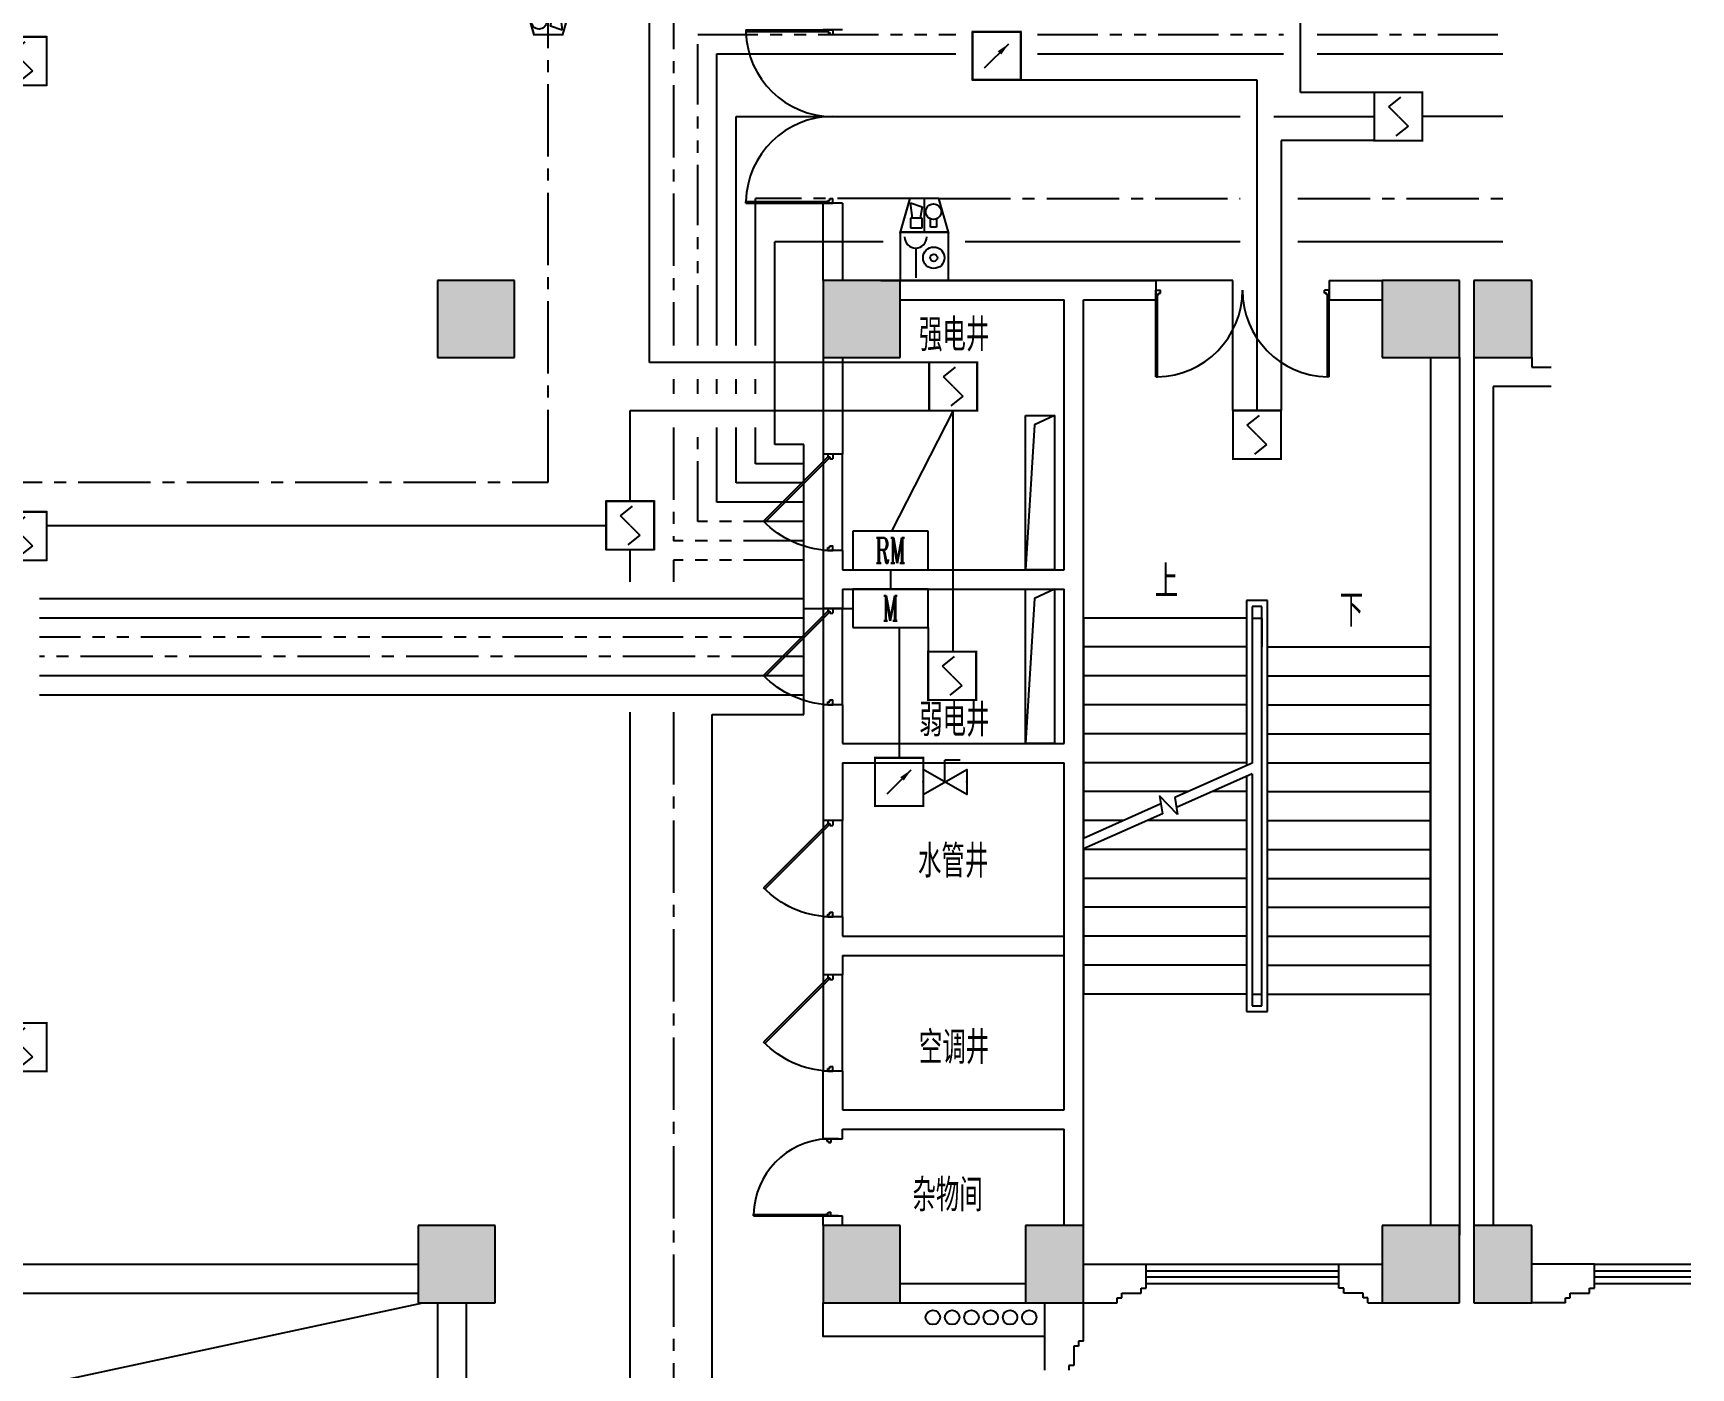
# Model space of a CAD drawing. Extents: x 190999 to 918899, y -200814 to 215286.
# Drawn here: x 713156 to 730349, y -2571 to 11268 of the extents above; entities that cross this region are included whole.
import ezdxf
from ezdxf.enums import TextEntityAlignment as Align

# ---------------------------------------------------------------- set-up
doc = ezdxf.new("R2010")
doc.units = 0
doc.header["$LTSCALE"] = 1000
doc.header["$MEASUREMENT"] = 0
doc.linetypes.add('CENTER2', pattern=[1.125, 0.75, -0.125, 0.125, -0.125])
doc.linetypes.add('PHANTOM2', pattern=[1.25, 0.625, -0.125, 0.125, -0.125, 0.125, -0.125])
for name, color, linetype in [('00-EQUIP', 3, 'Continuous'), ('00-WIRE-4', 6, 'Continuous'), ('A-墙线', 2, 'Continuous'), ('A-外窗', 145, 'Continuous'), ('A-门', 167, 'Continuous'), ('COLUMN', 2, 'Continuous'), ('DIM_SYMB', 3, 'Continuous'), ('PUB_HATCH', 250, 'Continuous'), ('PUB_TEXT', 7, 'Continuous'), ('STAIR', 5, 'Continuous'), ('房间名称', 7, 'Continuous'), ('电井开洞', 97, 'Continuous'), ('雨水管', 151, 'Continuous')]:
    doc.layers.add(name, color=color, linetype=linetype)
doc.styles.add('_COMPLEX', font='COMPLEX.shx', dxfattribs={"width": 0.5})
doc.styles.add('_TCH_DIM', font='SIMPLEX', dxfattribs={"bigfont": 'GBCBIG'})
doc.styles.get("Standard").update_dxf_attribs({"font": 'simhei.ttf'})
doc.styles.add('XXK', font='romans.shx', dxfattribs={"width": 0.75, "bigfont": 'hzf.shx'})
doc.linetypes.add('4INE', pattern='A,1,-0.15,["4",XXK,S=0.3,R=0,X=-0.1,Y=-0.1],-0.25', length=1.4)
doc.linetypes.add('BIG-DLINE', pattern='A,1,-0.15,["D",XXK,S=0.2,R=0,X=-0.1,Y=-0.09],-0.2', length=1.35)

# ---------------------------------------------------------------- blocks, each defined once
blk = doc.blocks.new('m1800')
at = {"layer": 'A-墙线'}
for p, q in [((-900, -100), (-900, 100)), ((900, -100), (900, 100))]:
    blk.add_line(p, q, dxfattribs=at)
at = {"layer": 'A-门'}
for p, q in [((-900, 900), (-900, 0)), ((-900, 900), (-880, 900)), ((-880, 900), (-880, 50)), ((880, 900), (880, 50)), ((900, 900), (880, 900)), ((900, 900), (900, 0)), ((-900, 50), (-870, 50)), ((-900, 0), (-850, 0)), ((-870, 50), (-870, 30)), ((-870, 30), (-850, 30)), ((-850, 30), (-850, 0)), ((850, 30), (850, 0)), ((870, 30), (850, 30)), ((900, 0), (850, 0)), ((870, 50), (870, 30)), ((900, 50), (870, 50))]:
    blk.add_line(p, q, dxfattribs=at)
for centre, start, end in [((-900, 0), 0, 88.7267), ((900, 0), 91.2733, 180)]:
    blk.add_arc(centre, 900, start, end, dxfattribs=at)
blk = doc.blocks.new('bfm01')
at = {"layer": 'A-墙线'}
for p, q in [((-200, 0), (0, 0)), ((-200, -1000), (0, -1000))]:
    blk.add_line(p, q, dxfattribs=at)
at = {"layer": 'A-门'}
for p, q in [((-200, -1000), (-200, 0)), ((-100, 0), (-100, -50)), ((-70, -50), (-100, -50)), ((-50, -30), (-70, -30)), ((-70, -30), (-70, -50)), ((-64, -44), (-50, -30)), ((-64, -44), (603, -711)), ((-50, 0), (-50, -30)), ((-50, -30), (617, -697)), ((0, 0), (0, -1000)), ((-70, -950), (-100, -950)), ((-100, -1000), (-100, -950)), ((-50, -1000), (-100, -1000)), ((-70, -970), (-70, -950)), ((-50, -970), (-70, -970)), ((-50, -1000), (-50, -970))]:
    blk.add_line(p, q, dxfattribs=at)
blk.add_arc((-100, 0), 1000, 272.866, 315.8103, dxfattribs=at)
blk = doc.blocks.new('m1000')
at = {"layer": 'A-墙线'}
for p, q in [((0, 0), (0, 200)), ((1000, 0), (1000, 200))]:
    blk.add_line(p, q, dxfattribs=at)
at = {"layer": 'A-门'}
for p, q in [((0, 1100), (0, 100)), ((0, 1100), (20, 1100)), ((20, 1100), (20, 150)), ((0, 150), (30, 150)), ((0, 100), (50, 100)), ((30, 150), (30, 130)), ((30, 130), (50, 130)), ((50, 130), (50, 100)), ((950, 130), (950, 100)), ((970, 130), (950, 130)), ((1000, 100), (950, 100)), ((970, 150), (970, 130)), ((1000, 150), (970, 150)), ((1000, 150), (1000, 100))]:
    blk.add_line(p, q, dxfattribs=at)
blk.add_arc((0, 100), 1000, 2.866, 88.854, dxfattribs=at)
blk = doc.blocks.new('_LINKPT1')
at = {"color": 0}
blk.add_line((0, 0), (0, 0), dxfattribs=at)
blk = doc.blocks.new('3S1KCGW2')
for p, q in [((0.5, 0.5), (-0.5, 0.5)), ((-0.5, 0.5), (-0.5, -0.5)), ((-0.2, 0.2), (0.05, 0.4)), ((0.5, -0.5), (0.5, 0.5)), ((0, 0), (-0.2, 0.2)), ((0, 0), (0.2, -0.2)), ((0.2, -0.2), (-0.05, -0.4)), ((-0.5, -0.5), (0.5, -0.5))]:
    blk.add_line(p, q)
at = {"const_width": 0.04, "flags": 128}
blk.add_lwpolyline([(-0.5, -0.5), (-0.5, 0.5), (0.5, 0.5), (0.5, -0.5)], close=True, dxfattribs=at)
at = {"xscale": 0.002, "yscale": 0.002, "zscale": 0.002}
for p in [(0, 0.5), (-0.5, 0), (0.5, 0), (0, -0.5)]:
    blk.add_blockref('_LINKPT1', p, dxfattribs=at)
at = {"flags": 9}
blk.add_attdef('A', (0, 0), '', height=0.00002, dxfattribs=at)
blk = doc.blocks.new('6A2OE7N0')
for p, q in [((-0.3, 0.35), (-0.5, -0.35)), ((0.3, 0.35), (-0.3, 0.35)), ((0, 0.35), (0, -0.35)), ((0.5, -0.35), (0.3, 0.35)), ((-0.246, -0.061), (-0.286, 0.259)), ((-0.286, 0.259), (-0.046, 0.179)), ((-0.046, 0.179), (-0.086, -0.061)), ((-0.286, -0.061), (-0.286, -0.261)), ((-0.046, -0.061), (-0.286, -0.061)), ((-0.286, -0.261), (-0.046, -0.261)), ((-0.046, -0.261), (-0.046, -0.061)), ((0.13, -0.244), (0.13, -0.072)), ((0.25, -0.244), (0.13, -0.244)), ((0.25, -0.072), (0.25, -0.244)), ((-0.5, -0.35), (0.5, -0.35))]:
    blk.add_line(p, q)
at = {"const_width": 0.04, "flags": 128}
blk.add_lwpolyline([(-0.5, -0.35), (-0.3, 0.35), (0.3, 0.35), (0.5, -0.35)], close=True, dxfattribs=at)
blk.add_circle((0.19, 0.076), 0.16)
at = {"xscale": 0.002, "yscale": 0.002, "zscale": 0.002}
for p in [(0, 0.35), (-0.4, 0), (0.4, 0), (0, -0.35)]:
    blk.add_blockref('_LINKPT1', p, dxfattribs=at)
at = {"flags": 9}
blk.add_attdef('A', (0, 0), '', height=0.00002, dxfattribs=at)
blk = doc.blocks.new('6A2DTKY2')
for p, q in [((0.78, 0.4), (-0.78, 0.4)), ((-0.78, 0.4), (-0.78, -0.4)), ((0.78, -0.4), (0.78, 0.4)), ((-0.78, -0.4), (0.78, -0.4))]:
    blk.add_line(p, q)
at = {"xscale": 0.002, "yscale": 0.002, "zscale": 0.002}
for p in [(0, 0.4), (-0.78, 0), (0.78, 0), (0, -0.4)]:
    blk.add_blockref('_LINKPT1', p, dxfattribs=at)
at = {"style": '_COMPLEX', "width": 0.6, "flags": 8}
blk.add_attdef('$TEXT$', text='', height=0.52, dxfattribs=at).set_placement((0, 0), align=Align.MIDDLE_CENTER)
at = {"flags": 9}
blk.add_attdef('A', (0, 0), '', height=0.00002, dxfattribs=at)
blk = doc.blocks.new('3T1W6ZCM')
for p, q in [((0.5, 0.5), (-0.5, 0.5)), ((-0.5, 0.5), (-0.5, -0.5)), ((0.5, -0.5), (0.5, 0.5)), ((-0.178, 0.172), (-0.178, -0.443)), ((-0.5, -0.5), (0.5, -0.5))]:
    blk.add_line(p, q)
at = {"const_width": 0.04}
blk.add_lwpolyline([(-0.5, 0.5), (-0.5, -0.5), (0.5, -0.5), (0.5, 0.5)], close=True, dxfattribs=at)
for radius in [0.222, 0.074]:
    blk.add_circle((0.197, -0.03), radius)
blk.add_arc((-0.178, 0.403), 0.231, 180, 0)
at = {"xscale": 0.002, "yscale": 0.002, "zscale": 0.002}
for p in [(0, 0.5), (-0.5, 0), (0.5, 0), (0, -0.5)]:
    blk.add_blockref('_LINKPT1', p, dxfattribs=at)
at = {"flags": 9}
blk.add_attdef('A', (0, 0), '', height=0.00002, dxfattribs=at)
blk = doc.blocks.new('3S2OQ2I8')
for p, q in [((-0.5, 0.5), (0.5, 0.5)), ((-0.5, -0.5), (-0.5, 0.5)), ((0.5, 0.5), (0.5, -0.5)), ((-0.25, -0.25), (0.25, 0.25)), ((0.5, -0.5), (-0.5, -0.5))]:
    blk.add_line(p, q)
at = {"const_width": 0.04, "flags": 128}
blk.add_lwpolyline([(-0.5, -0.5), (-0.5, 0.5), (0.5, 0.5), (0.5, -0.5)], close=True, dxfattribs=at)
blk.add_solid([(0.25, 0.25), (0.021, 0.097), (0.097, 0.029)])
at = {"xscale": 0.002, "yscale": 0.002, "zscale": 0.002}
for p in [(0, 0.5), (-0.5, 0), (0.5, 0), (0, -0.5)]:
    blk.add_blockref('_LINKPT1', p, dxfattribs=at)
at = {"flags": 9}
blk.add_attdef('A', (0, 0), '', height=0.00002, dxfattribs=at)
blk = doc.blocks.new('$VALVE$00000437')
for p in [(0, 0), (87, 124.3)]:
    blk.add_line(p, (0, 124.3))
blk.add_lwpolyline([(-125.2, -72.3), (125.2, 72.3), (125.2, -72.3), (-125.2, 72.3)], close=True)
for p in [(-125.2, 0), (125.2, 0)]:
    blk.add_point(p)
blk = doc.blocks.new('6A2DRK5Q')
for p, q in [((0.78, 0.4), (-0.78, 0.4)), ((-0.78, 0.4), (-0.78, -0.4)), ((0.78, -0.4), (0.78, 0.4)), ((-0.78, -0.4), (0.78, -0.4))]:
    blk.add_line(p, q)
at = {"xscale": 0.002, "yscale": 0.002, "zscale": 0.002}
for p in [(0, 0.4), (-0.78, 0), (0.78, 0), (0, -0.4)]:
    blk.add_blockref('_LINKPT1', p, dxfattribs=at)
at = {"style": '_COMPLEX', "width": 0.6, "flags": 8}
blk.add_attdef('$TEXT$', text='', height=0.52, dxfattribs=at).set_placement((0, 0), align=Align.MIDDLE_CENTER)
at = {"flags": 9}
blk.add_attdef('A', (0, 0), '', height=0.00002, dxfattribs=at)

msp = doc.modelspace()

# ---------------------------------------------------------------- hatches: boundary and pattern name
at = {"layer": 'PUB_HATCH'}
for points in [[(717348.5, 8703.7), (717348.5, 7903.7), (718148.5, 7903.7), (718148.5, 8703.7)], [(721348.5, 7903.7), (722148.5, 7903.7), (722148.5, 8703.7), (721348.5, 8703.7)], [(727148.5, 7903.7), (727948.5, 7903.7), (727948.5, 8703.7), (727148.5, 8703.7)], [(728098.5, 7903.7), (728698.5, 7903.7), (728698.5, 8703.7), (728098.5, 8703.7)], [(717148.5, -1896.3), (717948.5, -1896.3), (717948.5, -1096.3), (717148.5, -1096.3)], [(721348.5, -1896.3), (722148.5, -1896.3), (722148.5, -1096.3), (721348.5, -1096.3)], [(723448.5, -1896.3), (724048.5, -1896.3), (724048.5, -1096.3), (723448.5, -1096.3)], [(727148.5, -1896.3), (727948.5, -1896.3), (727948.5, -1096.3), (727148.5, -1096.3)], [(728098.5, -1896.3), (728698.5, -1896.3), (728698.5, -1096.3), (728098.5, -1096.3)]]:
    msp.add_hatch(color=256, dxfattribs=at).paths.add_polyline_path(points)

# ---------------------------------------------------------------- linework, layer by layer
at = {"layer": '00-WIRE-4'}
for p, q in [((726298.5, 10653.7), (726298.5, 12944)), ((719548.5, 7853.7), (719548.5, 11678.7)), ((723398.9, 10782.3), (725848.5, 10782.3)), ((725848.5, 10782.3), (725848.5, 7353.7)), ((727065.2, 10653.7), (726298.5, 10653.7)), ((720448.5, 8028.7), (720448.5, 10403.7)), ((720448.5, 10403.7), (725673.5, 10403.7)), ((726023.5, 10403.7), (727065.2, 10403.7)), ((728398.5, 10403.7), (727565.2, 10403.7)), ((727065.2, 10153.7), (726098.5, 10153.7)), ((726098.5, 10153.7), (726098.5, 7353.7)), ((725598.5, 8703.7), (722648.5, 8703.7)), ((725598.5, 7353.7), (725598.5, 8703.7)), ((722448.5, 7853.7), (719548.5, 7853.7)), ((720448.5, 7528.7), (720448.5, 7678.7)), ((719348.5, 7353.7), (722448.5, 7353.7)), ((719348.5, 6413.7), (719348.5, 7353.7)), ((722698.5, 7353.7), (722058.5, 6103.7)), ((722698.5, 4853.7), (722698.5, 7353.7)), ((720448.5, 6603.7), (720448.5, 7178.7)), ((721148.5, 7003.7), (720848.5, 7003.7)), ((721148.5, 4203.7), (721148.5, 7003.7)), ((721148.5, 6803.7), (720648.5, 6803.7)), ((721148.5, 6603.7), (720448.5, 6603.7)), ((713298.5, 6163.7), (719098.5, 6163.7)), ((719348.5, 5578.7), (719348.5, 5913.7)), ((721148.5, 5203.7), (713223.5, 5203.7)), ((721148.5, 5303.7), (721658.1, 5303.7)), ((722137.8, 5103.7), (722137.8, 3754.3)), ((722438.1, 5103.7), (722438.1, 4853.7)), ((719348.5, -5466.3), (719348.5, 4228.7))]:
    msp.add_line(p, q, dxfattribs=at)
at = {"layer": '00-WIRE-4', "linetype": 'CENTER2'}
for p, q in [((719798.5, 11853.7), (719798.5, 8028.7)), ((718498.5, 6613.7), (718498.5, 11253.7)), ((722248.5, 9553.7), (720648.5, 9553.7)), ((722543.1, 9553.7), (725673.5, 9553.7)), ((726273.5, 9553.7), (728398.5, 9553.7)), ((719798.5, 7678.7), (719798.5, 7528.7)), ((719798.5, 7178.7), (719798.5, 6003.7)), ((704623.5, 6613.7), (718498.5, 6613.7)), ((719798.5, 5803.7), (719798.5, 5578.7)), ((721148.5, 4803.7), (713223.5, 4803.7)), ((719798.5, 4228.7), (719798.5, -3421.3))]:
    msp.add_line(p, q, dxfattribs=at)
at = {"layer": '00-WIRE-4', "linetype": 'PHANTOM2'}
for p, q in [((720048.5, 8028.7), (720048.5, 11253.7)), ((720048.5, 11253.7), (722723.9, 11253.7)), ((723573.9, 11253.7), (726123.5, 11253.7)), ((726473.5, 11253.7), (728398.5, 11253.7)), ((720048.5, 7528.7), (720048.5, 7678.7)), ((720048.5, 6203.7), (720048.5, 7178.7)), ((721148.5, 6203.7), (720048.5, 6203.7)), ((721148.5, 6003.7), (719798.5, 6003.7)), ((721148.5, 5803.7), (719798.5, 5803.7)), ((721148.5, 5003.7), (713223.5, 5003.7))]:
    msp.add_line(p, q, dxfattribs=at)
at = {"layer": '00-WIRE-4', "linetype": 'BIG-DLINE'}
for p, q in [((720248.5, 8028.7), (720248.5, 11053.7)), ((720248.5, 11053.7), (722723.9, 11053.7)), ((723573.9, 11053.7), (726123.5, 11053.7)), ((726473.5, 11053.7), (728398.5, 11053.7)), ((720248.5, 7528.7), (720248.5, 7678.7)), ((720248.5, 6403.7), (720248.5, 7178.7)), ((721148.5, 6403.7), (720248.5, 6403.7)), ((721148.5, 5403.7), (713223.5, 5403.7))]:
    msp.add_line(p, q, dxfattribs=at)
at = {"layer": '00-WIRE-4', "linetype": '4INE'}
for p, q in [((720648.5, 8028.7), (720648.5, 9553.7)), ((720848.5, 7003.7), (720848.5, 9103.7)), ((721973.5, 9103.7), (720848.5, 9103.7)), ((725673.5, 9103.7), (722823.5, 9103.7)), ((728398.5, 9103.7), (726273.5, 9103.7)), ((720648.5, 7528.7), (720648.5, 7678.7)), ((720648.5, 6803.7), (720648.5, 7178.7)), ((722048.1, 5703.7), (722048.1, 5503.7)), ((721148.5, 4603.7), (713223.5, 4603.7)), ((721148.5, 4403.7), (713223.5, 4403.7)), ((720198.5, -3421.3), (720198.5, 4203.7)), ((720198.5, 4203.7), (721148.5, 4203.7))]:
    msp.add_line(p, q, dxfattribs=at)
at = {"layer": 'A-墙线'}
for p, q in [((721348.5, 8703.7), (721348.5, 9503.7)), ((721548.5, 9503.7), (721548.5, 8703.7)), ((721948.5, 8703.7), (724798.5, 8703.7)), ((726598.5, 8703.7), (727148.5, 8703.7)), ((722148.5, 8503.7), (723848.5, 8503.7)), ((723848.5, 5703.7), (723848.5, 8503.7)), ((724048.5, 8503.7), (724798.5, 8503.7)), ((724048.5, -1296.3), (724048.5, 8503.7)), ((726598.5, 8503.7), (727148.5, 8503.7)), ((721348.5, 7903.7), (721348.5, 6903.7)), ((721548.5, 7903.7), (721548.5, 6903.7)), ((727648.5, 7903.7), (727648.5, -1096.3)), ((727948.5, 7903.7), (727948.5, -1196.3)), ((728098.5, 7903.7), (728098.5, -1096.3)), ((728698.5, 7903.7), (728698.5, 7803.7)), ((728698.5, 7803.7), (728898.5, 7803.7)), ((728298.5, 7603.7), (728298.5, -1096.3)), ((728898.5, 7603.7), (728298.5, 7603.7)), ((721348.5, 5908.7), (721348.5, 5303.7)), ((721548.5, 5903.7), (721548.5, 5703.7)), ((721548.5, 5703.7), (723848.5, 5703.7)), ((721548.5, 5503.7), (723848.5, 5503.7)), ((721548.5, 5503.7), (721548.5, 5303.7)), ((723848.5, 3903.7), (723848.5, 5503.7)), ((721348.5, 4308.7), (721348.5, 3103.7)), ((721548.5, 4303.7), (721548.5, 3903.7)), ((721548.5, 3903.7), (723848.5, 3903.7)), ((721548.5, 3703.7), (723848.5, 3703.7)), ((721548.5, 3703.7), (721548.5, 3103.7)), ((723848.5, 103.7), (723848.5, 3703.7)), ((721348.5, 2108.7), (721348.5, 1503.7)), ((721548.5, 2103.7), (721548.5, 1903.7)), ((721548.5, 1903.7), (723848.5, 1903.7)), ((721548.5, 1703.7), (723848.5, 1703.7)), ((721548.5, 1703.7), (721548.5, 1503.7)), ((721348.5, -196.3), (721348.5, 503.7)), ((721548.5, 503.7), (721548.5, 103.7)), ((721548.5, 103.7), (723848.5, 103.7)), ((721548.5, -96.3), (723848.5, -96.3)), ((721548.5, -196.3), (721548.5, -96.3)), ((723848.5, -1096.3), (723848.5, -96.3)), ((721348.5, -196.3), (721548.5, -196.3)), ((721348.5, -1096.3), (721348.5, -996.3)), ((721348.5, -996.3), (721548.5, -996.3)), ((721548.5, -1096.3), (721548.5, -996.3)), ((724048.5, -1496.3), (724698.5, -1496.3)), ((724698.5, -1746.3), (724698.5, -1496.3)), ((726698.5, -1496.3), (727148.5, -1496.3)), ((726698.5, -1746.3), (726698.5, -1496.3)), ((729348.5, -1496.3), (728698.5, -1496.3)), ((729348.5, -1746.3), (729348.5, -1496.3)), ((722148.5, -1696.3), (723448.5, -1696.3)), ((724398.5, -1896.3), (724398.5, -1846.3)), ((724398.5, -1846.3), (724448.5, -1846.3)), ((724448.5, -1846.3), (724448.5, -1796.3)), ((724448.5, -1796.3), (724648.5, -1796.3)), ((724648.5, -1746.3), (724698.5, -1746.3)), ((724648.5, -1796.3), (724648.5, -1746.3)), ((726748.5, -1746.3), (726698.5, -1746.3)), ((726748.5, -1796.3), (726748.5, -1746.3)), ((726948.5, -1796.3), (726748.5, -1796.3)), ((726948.5, -1846.3), (726948.5, -1796.3)), ((726998.5, -1846.3), (726948.5, -1846.3)), ((726998.5, -1896.3), (726998.5, -1846.3)), ((729048.5, -1896.3), (729048.5, -1846.3)), ((729048.5, -1846.3), (729098.5, -1846.3)), ((729098.5, -1846.3), (729098.5, -1796.3)), ((729098.5, -1796.3), (729298.5, -1796.3)), ((729298.5, -1746.3), (729348.5, -1746.3)), ((729298.5, -1796.3), (729298.5, -1746.3)), ((722148.5, -1896.3), (723448.5, -1896.3)), ((723648.5, -2596.3), (723648.5, -1896.3)), ((724048.5, -1896.3), (724398.5, -1896.3)), ((724048.5, -2296.3), (724048.5, -1896.3)), ((726998.5, -1896.3), (727148.5, -1896.3)), ((729048.5, -1896.3), (728698.5, -1896.3)), ((723998.5, -2346.3), (723948.5, -2346.3)), ((723948.5, -2346.3), (723948.5, -2546.3)), ((724048.5, -2296.3), (723998.5, -2296.3)), ((723998.5, -2296.3), (723998.5, -2346.3)), ((723898.5, -2546.3), (723898.5, -2596.3)), ((723948.5, -2546.3), (723898.5, -2546.3))]:
    msp.add_line(p, q, dxfattribs=at)
at = {"layer": 'A-外窗'}
for p, q in [((724698.5, -1496.3), (726698.5, -1496.3)), ((729348.5, -1496.3), (730348.5, -1496.3)), ((724698.5, -1566.3), (726698.5, -1566.3)), ((724698.5, -1626.3), (726698.5, -1626.3)), ((724698.5, -1696.3), (726698.5, -1696.3)), ((729348.5, -1566.3), (730348.5, -1566.3)), ((729348.5, -1626.3), (730348.5, -1626.3)), ((729348.5, -1696.3), (730348.5, -1696.3))]:
    msp.add_line(p, q, dxfattribs=at)
at = {"layer": 'COLUMN'}
for p, q in [((717348.5, 8703.7), (717348.5, 7903.7)), ((718148.5, 8703.7), (717348.5, 8703.7)), ((718148.5, 7903.7), (718148.5, 8703.7)), ((722148.5, 8703.7), (721348.5, 8703.7)), ((721348.5, 8703.7), (721348.5, 7903.7)), ((722148.5, 7903.7), (722148.5, 8703.7)), ((727948.5, 8703.7), (727148.5, 8703.7)), ((727148.5, 8703.7), (727148.5, 7903.7)), ((727948.5, 7903.7), (727948.5, 8703.7)), ((728698.5, 8703.7), (728098.5, 8703.7)), ((728098.5, 8703.7), (728098.5, 7903.7)), ((728698.5, 7903.7), (728698.5, 8703.7)), ((717348.5, 7903.7), (718148.5, 7903.7)), ((721348.5, 7903.7), (722148.5, 7903.7)), ((727148.5, 7903.7), (727948.5, 7903.7)), ((728098.5, 7903.7), (728698.5, 7903.7)), ((717948.5, -1096.3), (717148.5, -1096.3)), ((717148.5, -1096.3), (717148.5, -1896.3)), ((717948.5, -1896.3), (717948.5, -1096.3)), ((722148.5, -1096.3), (721348.5, -1096.3)), ((721348.5, -1096.3), (721348.5, -1896.3)), ((722148.5, -1896.3), (722148.5, -1096.3)), ((724048.5, -1096.3), (723448.5, -1096.3)), ((723448.5, -1096.3), (723448.5, -1896.3)), ((724048.5, -1896.3), (724048.5, -1096.3)), ((727948.5, -1096.3), (727148.5, -1096.3)), ((727148.5, -1096.3), (727148.5, -1896.3)), ((727948.5, -1896.3), (727948.5, -1096.3)), ((728698.5, -1096.3), (728098.5, -1096.3)), ((728098.5, -1096.3), (728098.5, -1896.3)), ((728698.5, -1896.3), (728698.5, -1096.3)), ((717148.5, -1896.3), (717948.5, -1896.3)), ((721348.5, -1896.3), (722148.5, -1896.3)), ((723448.5, -1896.3), (724048.5, -1896.3)), ((727148.5, -1896.3), (727948.5, -1896.3)), ((728098.5, -1896.3), (728698.5, -1896.3))]:
    msp.add_line(p, q, dxfattribs=at)
at = {"layer": 'DIM_SYMB'}
for points in [[(724893.5, 5203.7, 0, 0, 0), (724893.5, 3703.7, 80, 0, 0), (724893.5, 3403.7, 0, 0, 0)], [(726803.2, 4903.7, 0, 0, 0), (726803.9, -46.7, 0, 0, 0), (724893.5, -46.7, 0, 0, 0), (724893.5, 2878.9, 80, 0, 0), (724893.5, 3178.9, 0, 0, 0)]]:
    msp.add_lwpolyline(points, format="xyseb", dxfattribs=at)
at = {"layer": 'STAIR'}
for p, q in [((725958.5, 5383.7), (725738.5, 5383.7)), ((725738.5, 5383.7), (725738.5, 3671.7)), ((725958.5, 1123.7), (725958.5, 5383.7)), ((724048.5, 5203.7), (724048.5, 2918.4)), ((725738.5, 5203.7), (724048.5, 5203.7)), ((725898.5, 5323.7), (725798.5, 5323.7)), ((725798.5, 5323.7), (725798.5, 3698.4)), ((725798.5, 5203.7), (725798.5, 3698.4)), ((725798.5, 5203.7), (725898.5, 5203.7)), ((725898.5, 1183.7), (725898.5, 5323.7)), ((725898.5, 5203.7), (725898.5, 4903.7)), ((725738.5, 4903.7), (724048.5, 4903.7)), ((725898.5, 1303.7), (725898.5, 4903.7)), ((725958.5, 4903.7), (727648.5, 4903.7)), ((727648.5, 1303.7), (727648.5, 4903.7)), ((725738.5, 4603.7), (724048.5, 4603.7)), ((725958.5, 4603.7), (727648.5, 4603.7)), ((725738.5, 4303.7), (724048.5, 4303.7)), ((725958.5, 4303.7), (727648.5, 4303.7)), ((725738.5, 4003.7), (724048.5, 4003.7)), ((725958.5, 4003.7), (727648.5, 4003.7)), ((725738.5, 3703.7), (724048.5, 3703.7)), ((725798.5, 3698.4), (724997.5, 3341.4)), ((725958.5, 3703.7), (727648.5, 3703.7)), ((725798.5, 3588.9), (725013.7, 3239.1)), ((725738.5, 3562.2), (725738.5, 1123.7)), ((725798.5, 3588.9), (725798.5, 1303.7)), ((725798.5, 3588.9), (725798.5, 1183.7)), ((725137.3, 3403.7), (724048.5, 3403.7)), ((724851.6, 3276.4), (724048.5, 2918.4)), ((725025.5, 3165.2), (724838.5, 3358.6)), ((724838.5, 3358.6), (724867.8, 3174.1)), ((724997.5, 3341.4), (725025.5, 3165.2)), ((725738.5, 3403.7), (725382.9, 3403.7)), ((725958.5, 3403.7), (727648.5, 3403.7)), ((724867.8, 3174.1), (724048.5, 2808.9)), ((724464.2, 3103.7), (724048.5, 3103.7)), ((725738.5, 3103.7), (724709.8, 3103.7)), ((725958.5, 3103.7), (727648.5, 3103.7)), ((724048.5, 2808.9), (724048.5, 1303.7)), ((725738.5, 2803.7), (724048.5, 2803.7)), ((725958.5, 2803.7), (727648.5, 2803.7)), ((725738.5, 2503.7), (724048.5, 2503.7)), ((725958.5, 2503.7), (727648.5, 2503.7)), ((725738.5, 2203.7), (724048.5, 2203.7)), ((725958.5, 2203.7), (727648.5, 2203.7)), ((725738.5, 1903.7), (724048.5, 1903.7)), ((725958.5, 1903.7), (727648.5, 1903.7)), ((725738.5, 1603.7), (724048.5, 1603.7)), ((725958.5, 1603.7), (727648.5, 1603.7)), ((725738.5, 1303.7), (724048.5, 1303.7)), ((725798.5, 1303.7), (725898.5, 1303.7)), ((725958.5, 1303.7), (727648.5, 1303.7)), ((725738.5, 1123.7), (725958.5, 1123.7)), ((725798.5, 1183.7), (725898.5, 1183.7)), ((712776.5, -1496.3), (717148.5, -1496.3)), ((712776.5, -1796.3), (717148.5, -1796.3)), ((702329.3, -5097.2), (717198.5, -1896.3)), ((717348.5, -1896.3), (717348.5, -8096.3)), ((717648.5, -1896.3), (717648.5, -8096.3))]:
    msp.add_line(p, q, dxfattribs=at)
at = {"layer": '电井开洞'}
for points in [[(723748.5, 7303.7), (723543.2, 7205.1), (723448.5, 5703.7)], [(723748.5, 5503.7), (723543.2, 5405.1), (723448.5, 3903.7)]]:
    msp.add_lwpolyline(points, dxfattribs=at)
at = {"layer": '电井开洞', "color": 4}
for points in [[(723448.5, 7303.7), (723748.5, 7303.7), (723748.5, 5703.7), (723448.5, 5703.7)], [(723448.5, 5503.7), (723748.5, 5503.7), (723748.5, 3903.7), (723448.5, 3903.7)]]:
    msp.add_lwpolyline(points, close=True, dxfattribs=at)
at = {"layer": '雨水管'}
msp.add_lwpolyline([(723648.5, -2246.3), (721348.5, -2246.3), (721348.5, -1896.3)], dxfattribs=at)
for centre in [(722487.5, -2048.3), (722687.5, -2048.3), (722887.5, -2048.3), (723087.5, -2048.3), (723287.5, -2048.3), (723487.5, -2048.3)]:
    msp.add_circle(centre, 75, dxfattribs=at)

# ---------------------------------------------------------------- block references
at = {"layer": '00-EQUIP', "rotation": 180}
for name, p, xscale, yscale, zscale in [('6A2OE7N0', (718498.5, 11428.7), 500, 500, 500), ('3S1KCGW2', (713048.5, 10978.7), 500, 500, 500), ('3S1KCGW2', (713048.5, 6053.7), 500, 500, 500), ('$VALVE$00000437', (722613.2, 3504.3), -1.799999999988358, -1.799999999988358, 1.8), ('3S1KCGW2', (713048.5, 753.7), 500, 500, 500)]:
    msp.add_blockref(name, p, dxfattribs=dict(at, xscale=xscale, yscale=yscale, zscale=zscale))
at = {"layer": '00-EQUIP', "xscale": 500, "yscale": 500, "zscale": 500}
for name, p in [('3S2OQ2I8', (723148.9, 11032.3)), ('3S1KCGW2', (727315.2, 10403.7)), ('6A2OE7N0', (722398.5, 9378.7)), ('3T1W6ZCM', (722398.5, 8953.7)), ('3S1KCGW2', (722698.5, 7603.7)), ('3S1KCGW2', (725848.5, 7103.7)), ('3S1KCGW2', (719348.5, 6163.7)), ('3S1KCGW2', (722688.1, 4603.7)), ('3S2OQ2I8', (722137.8, 3504.3))]:
    msp.add_blockref(name, p, dxfattribs=at)
for name, p, values in [('6A2DRK5Q', (722048.1, 5903.7), {'$TEXT$': 'RM'}), ('6A2DTKY2', (722048.1, 5303.7), {'$TEXT$': 'M'})]:
    msp.add_blockref(name, p, dxfattribs=at).add_auto_attribs(values)
at = {"layer": 'A-门'}
for p, rotation in [((721448.5, 10403.7), 90), ((725698.5, 8603.7), 180)]:
    msp.add_blockref('m1800', p, dxfattribs=dict(at, rotation=rotation))
at = {"layer": 'A-门', "xscale": -1}
for p in [(721348.5, 6903.7), (721348.5, 5303.7), (721348.5, 3103.7), (721348.5, 1503.7)]:
    msp.add_blockref('bfm01', p, dxfattribs=at)
at = {"layer": 'A-门', "xscale": 0.8000000000465661, "yscale": 0.8000000000465661, "zscale": 0.8, "rotation": 90}
msp.add_blockref('m1000', (721508.5, -996.3), dxfattribs=at)

# ---------------------------------------------------------------- texts
at = {"layer": 'PUB_TEXT', "style": '_TCH_DIM'}
for s, p in [('上', (724789.3, 5413.7)), ('下', (726708.3, 5113.7))]:
    msp.add_text(s, height=337.6, dxfattribs=at).set_placement(p)
at = {"layer": '房间名称', "style": '_TCH_DIM'}
for s, p in [('强电井', (722343.8, 7970.7)), ('弱电井', (722345.7, 3975.5)), ('水管井', (722332.6, 2512.8)), ('空调井', (722341.9, 580.6)), ('杂物间', (722276, -950.1))]:
    msp.add_text(s, height=337.59, dxfattribs=at).set_placement(p)

doc.saveas('drawing.dxf')
